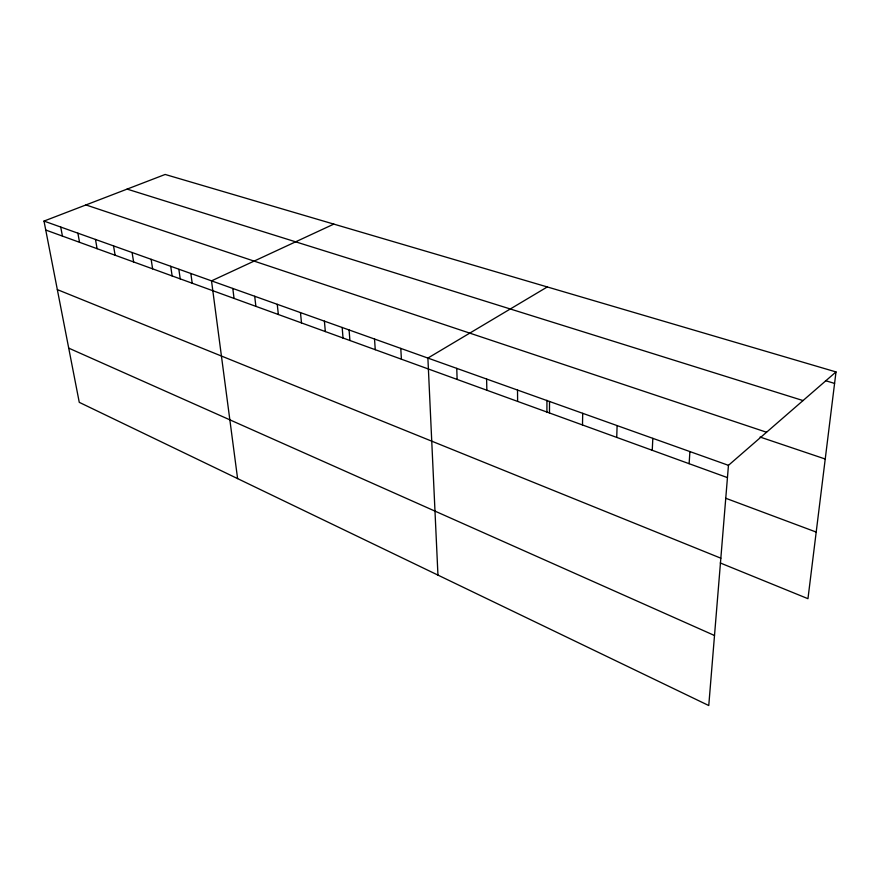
<?xml version="1.0" encoding="UTF-8"?>
<svg xmlns="http://www.w3.org/2000/svg" width="880" height="880" viewBox="0 0 880 880"><rect width="100%" height="100%" fill="white"/><g stroke="black" fill="none" stroke-linecap="round" stroke-linejoin="round"><path stroke-width="1.32" d="M546.909 412.467L546.942 400.301M549.483 412.973L549.527 401.478M582.494 424.963L582.703 413.325M616.726 437.404L617.111 425.601M652.245 450.296L652.828 438.35M689.128 463.694L689.909 451.583M836 371.932L728.453 465.333L708.763 705.54L79.266 402.347L44 221.078L165.165 174.46L836 371.932L807.961 598.686L720.269 562.969M547.294 286.946L427.889 358.072L437.954 575.113M333.817 224.103L211.519 280.863L237.6 478.61M825.495 380.677L834.581 383.405M127.094 189.101L803.033 400.565M85.943 204.941L766.557 432.245M760.067 437.041L825.231 459.019M44 221.078L728.453 465.333M45.738 230.032L727.441 477.609M725.582 498.201L816.2 532.07M57.332 289.608L720.841 558.195M68.717 348.128L714.505 635.503M60.72 227.04L62.425 236.082M77.88 233.167L79.541 242.297M95.48 239.448L97.097 248.677M113.542 245.894L115.115 255.222M132.088 252.516L133.617 261.943M151.14 259.314L152.614 268.84M170.709 266.299L172.128 275.935M178.86 269.39L180.235 278.905M190.839 273.482L192.192 283.217M232.804 288.453L234.036 298.408M254.705 296.274L255.871 306.339M277.255 304.315L278.344 314.501M300.476 312.609L301.488 322.905M324.412 321.145L325.325 331.573M342.177 327.459L343.046 338.228M349.085 329.956L349.91 340.494M374.528 339.031L375.254 349.701M400.785 348.403L401.401 359.194M456.753 368.379L457.127 379.434M486.607 379.027L486.86 390.236M517.517 390.06L517.616 401.401"/></g></svg>
